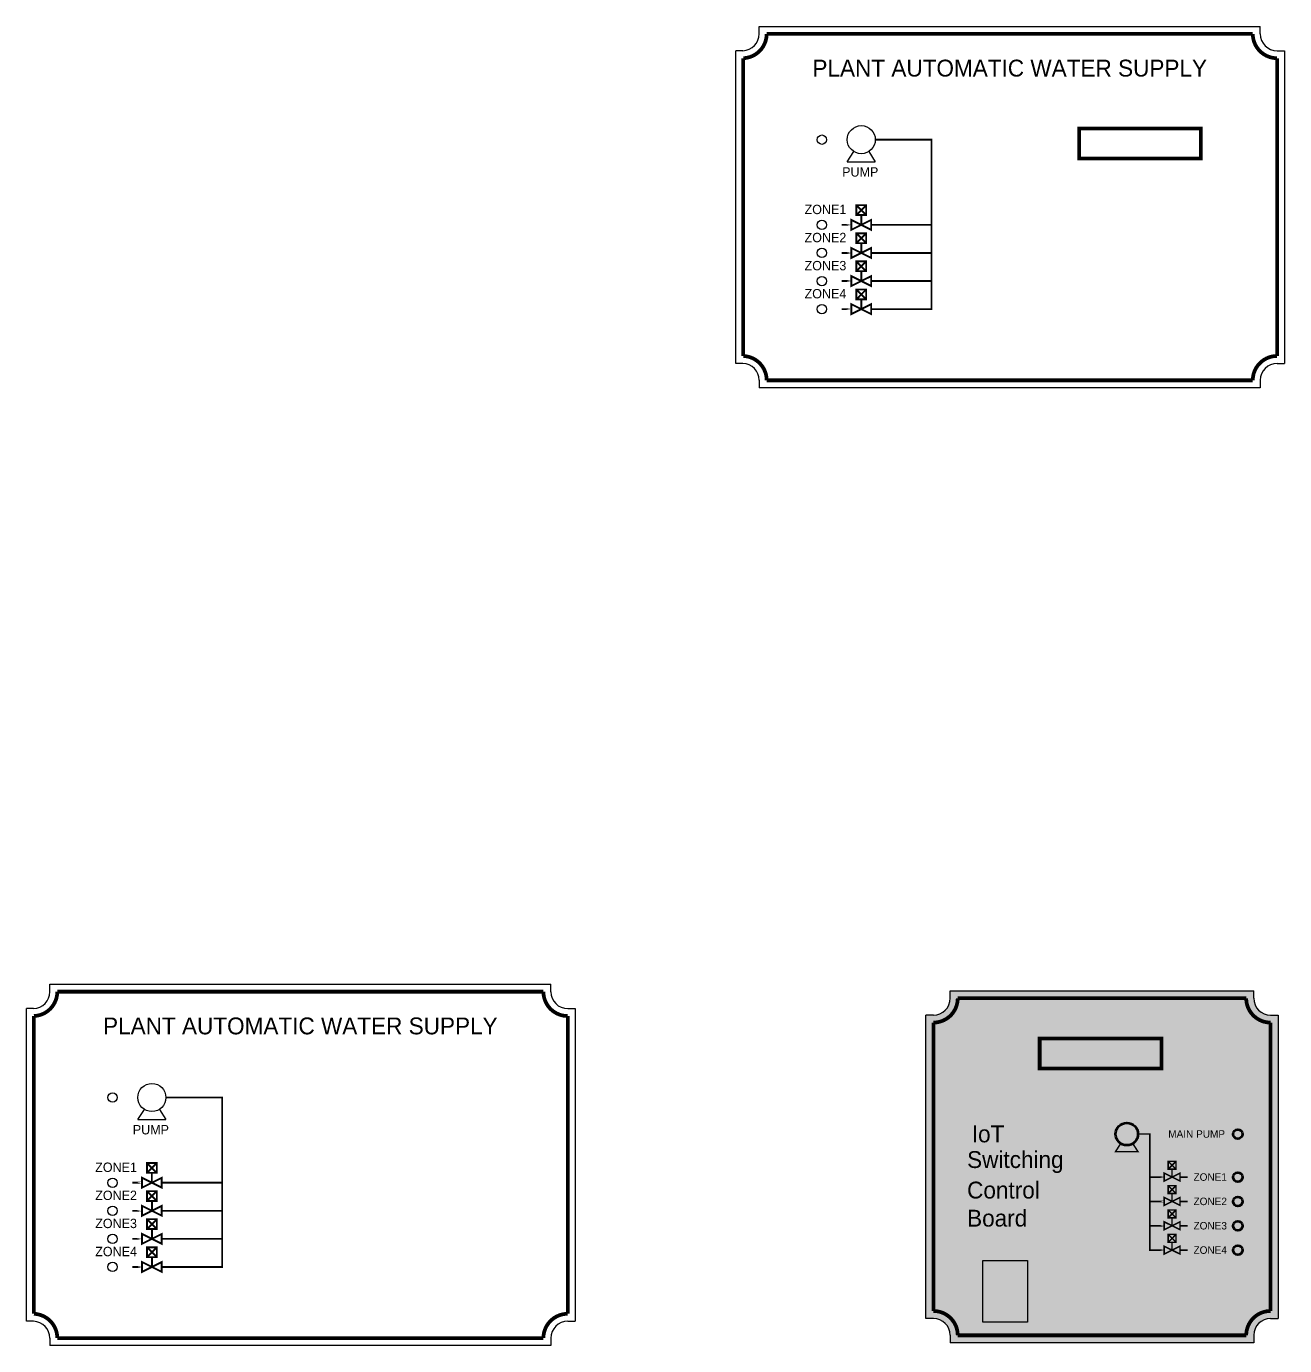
# Model space of a CAD drawing. Header units: millimetres. Extents: x -30 to 2653, y 637 to 1347.
# Drawn here: x -30 to 642, y 639 to 1343 of the extents above; entities that cross this region are included whole.
import ezdxf

# ---------------------------------------------------------------- set-up
doc = ezdxf.new("R2010")
doc.units = ezdxf.units.MM
doc.header["$LTSCALE"] = 0.5
for name, color, linetype in [('Background', 160, 'Continuous'), ('Boarder', 7, 'Continuous'), ('Cutout', 6, 'Continuous')]:
    doc.layers.add(name, color=color, linetype=linetype)
doc.styles.add('ATTR', font='romans.shx', dxfattribs={"width": 0.8, "height": 1.2})
doc.styles.add('style1', font='ARLRDBD.TTF')
picture_1 = doc.add_image_def('image1.png', size_in_pixel=(336, 466))

# ---------------------------------------------------------------- blocks, each defined once
blk = doc.blocks.new('ValveSymbol')
at = {"const_width": 1}
for points in [[(-2.62, 10.5), (2.62, 5.25)], [(-2.62, 5.25), (2.62, 10.5)], [(0, 0), (0, 5.25)], [(5.25, 0), (10.5, 0)]]:
    blk.add_lwpolyline(points, dxfattribs=at)
for points in [[(-2.62, 5.25), (-2.62, 10.5), (2.62, 10.5), (2.62, 5.25)], [(-5.25, 0), (-10.5, 0)], [(5.25, -2.62), (5.25, 2.62), (-5.25, -2.62), (-5.25, 2.62)]]:
    blk.add_lwpolyline(points, close=True, dxfattribs=at)
at = {"style": 'ATTR', "width": 0.8, "flags": 9}
blk.add_attdef('ESTCODE', (-10.5, 0), '', height=0.000042, dxfattribs=at)

msp = doc.modelspace()

# ---------------------------------------------------------------- hatches: boundary and pattern name
at = {"layer": 'Background'}
h = msp.add_hatch(color=256, dxfattribs=at)
h.paths.add_polyline_path([(625.1, 828.23), (463.1, 828.23), (463.1, 824.23, -0.414214), (454.1, 815.23), (450.1, 815.23), (450.1, 653.23), (454.1, 653.23, -0.414214), (463.1, 644.23), (463.1, 640.23), (625.1, 640.23), (625.1, 644.23, -0.414214), (634.1, 653.23), (638.1, 653.23), (638.1, 815.23), (634.1, 815.23, -0.414214), (625.1, 824.23)])
h.paths.add_polyline_path([(621.1, 824.23, 0.414214), (634.1, 811.23), (634.1, 657.23, 0.414214), (621.1, 644.23), (467.1, 644.23, 0.414214), (454.1, 657.23), (454.1, 811.23, 0.414214), (467.1, 824.23)], flags=16)
h.paths.add_polyline_path([(575.85, 802.73), (575.85, 786.73), (510.85, 786.73), (510.85, 802.73)], flags=0)
h.paths.add_polyline_path([(563.32, 751.73), (569.61, 751.73), (569.61, 728.73), (573.12, 728.73), (577.32, 728.73), (577.32, 730.83), (581.52, 728.73), (581.52, 732.93), (579.42, 732.93), (579.42, 737.13), (583.62, 737.13), (583.62, 732.93), (581.52, 732.93), (581.52, 728.73), (585.72, 730.83), (585.72, 726.63), (581.52, 728.73), (577.32, 726.63), (577.32, 728.73), (573.12, 728.73), (569.61, 728.73), (569.61, 715.73), (573.12, 715.73), (577.32, 715.73), (577.32, 717.83), (581.52, 715.73), (581.52, 719.93), (579.42, 719.93), (579.42, 724.13), (583.62, 724.13), (583.62, 719.93), (581.52, 719.93), (581.52, 715.73), (585.72, 717.83), (585.72, 713.63), (581.52, 715.73), (577.32, 713.63), (577.32, 715.73), (573.12, 715.73), (569.61, 715.73), (569.61, 702.73), (573.12, 702.73), (577.32, 702.73), (577.32, 704.83), (581.52, 702.73), (581.52, 706.93), (579.42, 706.93), (579.42, 711.13), (583.62, 711.13), (583.62, 706.93), (581.52, 706.93), (581.52, 702.73), (585.72, 704.83), (585.72, 700.63), (581.52, 702.73), (577.32, 700.63), (577.32, 702.73), (573.12, 702.73), (569.61, 702.73), (569.61, 689.73), (573.12, 689.73), (577.32, 689.73), (577.32, 691.83), (581.52, 689.73), (581.52, 693.93), (579.42, 693.93), (579.42, 698.13), (583.62, 698.13), (583.62, 693.93), (581.52, 693.93), (581.52, 689.73), (585.72, 691.83), (585.72, 687.63), (581.52, 689.73), (577.32, 687.63), (577.32, 689.73), (573.12, 689.73), (569.61, 689.73), (569.61, 751.73), (563.32, 751.73, -0.256394), (560.54, 746.67), (563.32, 742.31), (551.32, 742.31), (554.1, 746.67, -0.256394), (551.32, 751.73, -1)], flags=0)
h.paths.add_polyline_path([(619.1, 751.73, -1), (614.1, 751.73, -1)], flags=0)
h.paths.add_polyline_path([(619.1, 728.73, -1), (614.1, 728.73, -1)], flags=0)
h.paths.add_polyline_path([(619.1, 715.73, -1), (614.1, 715.73, -1)], flags=0)
h.paths.add_polyline_path([(619.1, 702.73, -1), (614.1, 702.73, -1)], flags=0)
h.paths.add_polyline_path([(619.1, 689.73, -1), (614.1, 689.73, -1)], flags=0)
h.paths.add_polyline_path([(468.9, 697.45), (510.24, 697.45), (510.24, 716.26), (468.9, 716.26)], flags=8)
h.paths.add_polyline_path([(469.24, 712.45), (518.43, 712.45), (518.43, 731.26), (469.24, 731.26)], flags=8)
h.paths.add_polyline_path([(469.19, 728.67), (533.07, 728.67), (533.07, 747.48), (469.19, 747.48)], flags=8)
h.paths.add_polyline_path([(471.31, 742.45), (494.88, 742.45), (494.88, 761.26), (471.31, 761.26)], flags=8)
h.paths.add_polyline_path([(578.09, 747.61), (611.97, 747.61), (611.97, 755.97), (578.09, 755.97)], flags=8)
h.paths.add_polyline_path([(591.94, 685.61), (612.94, 685.61), (612.94, 693.97), (591.94, 693.97)], flags=8)
h.paths.add_polyline_path([(591.94, 698.61), (612.94, 698.61), (612.94, 706.97), (591.94, 706.97)], flags=8)
h.paths.add_polyline_path([(591.94, 711.61), (612.94, 711.61), (612.94, 719.97), (591.94, 719.97)], flags=8)
h.paths.add_polyline_path([(591.94, 724.61), (612.94, 724.61), (612.94, 732.97), (591.94, 732.97)], flags=8)
h = msp.add_hatch(color=160, dxfattribs=at)
h.paths.add_polyline_path([(634.1, 811.23, -0.414214), (621.1, 824.23), (467.1, 824.23, -0.414214), (454.1, 811.23), (454.1, 657.23, -0.414214), (467.1, 644.23), (621.1, 644.23, -0.414214), (634.1, 657.23)])
h.paths.add_polyline_path([(510.85, 786.73), (510.85, 802.73), (575.85, 802.73), (575.85, 786.73)], flags=16)

# ---------------------------------------------------------------- linework, layer by layer
at = {"const_width": 0.8}
for points in [[(573.12, 689.73), (569.61, 689.73), (569.61, 751.73), (563.32, 751.73)], [(573.12, 728.73), (569.61, 728.73)], [(573.12, 715.73), (569.61, 715.73)], [(573.12, 702.73), (569.61, 702.73)]]:
    msp.add_lwpolyline(points, dxfattribs=at)
at = {"layer": 'Boarder'}
for p, q in [((361.1, 1343.23), (628.6, 1343.23)), ((361.1, 1339.23), (361.1, 1343.23)), ((628.6, 1339.23), (628.6, 1343.23)), ((348.6, 1163.23), (348.6, 1330.24)), ((352.44, 1330.24), (348.6, 1330.24)), ((637.6, 1330.23), (641.6, 1330.23)), ((641.6, 1330.23), (641.6, 1163.23)), ((408.1, 1270.95), (411.57, 1276.41)), ((419.62, 1276.41), (423.1, 1270.95)), ((408.1, 1270.95), (423.1, 1270.95)), ((352.44, 1163.23), (348.6, 1163.23)), ((637.6, 1163.23), (641.6, 1163.23)), ((361.1, 1154.23), (361.1, 1150.23)), ((628.6, 1150.23), (361.1, 1150.23)), ((628.6, 1154.23), (628.6, 1150.23)), ((-17.6, 831.73), (249.9, 831.73)), ((-17.6, 827.73), (-17.6, 831.73)), ((249.9, 827.73), (249.9, 831.73)), ((463.1, 828.23), (625.1, 828.23)), ((463.1, 824.23), (463.1, 828.23)), ((625.1, 824.23), (625.1, 828.23)), ((-30.1, 651.73), (-30.1, 818.74)), ((-26.25, 818.74), (-30.1, 818.74)), ((258.9, 818.73), (262.9, 818.73)), ((262.9, 818.73), (262.9, 651.73)), ((450.1, 653.23), (450.1, 815.23)), ((454.1, 815.23), (450.1, 815.23)), ((634.1, 815.23), (638.1, 815.23)), ((638.1, 815.23), (638.1, 653.23)), ((29.4, 759.45), (32.88, 764.91)), ((40.93, 764.91), (44.4, 759.45)), ((29.4, 759.45), (44.4, 759.45)), ((-26.25, 651.73), (-30.1, 651.73)), ((258.9, 651.73), (262.9, 651.73)), ((454.1, 653.23), (450.1, 653.23)), ((634.1, 653.23), (638.1, 653.23)), ((-17.6, 642.73), (-17.6, 638.73)), ((249.9, 642.73), (249.9, 638.73)), ((463.1, 644.23), (463.1, 640.23)), ((625.1, 644.23), (625.1, 640.23)), ((249.9, 638.73), (-17.6, 638.73)), ((625.1, 640.23), (463.1, 640.23))]:
    msp.add_line(p, q, dxfattribs=at)
at = {"layer": 'Boarder', "const_width": 2}
for points in [[(365.1, 1339.23), (624.6, 1339.23, 0.414214), (637.6, 1326.23), (637.6, 1167.23, 0.414214), (624.6, 1154.23), (365.1, 1154.23, 0.40299), (352.6, 1167.22), (352.6, 1326.24, 0.40299)], [(-13.6, 827.73), (245.9, 827.73, 0.414214), (258.9, 814.73), (258.9, 655.73, 0.414214), (245.9, 642.73), (-13.6, 642.73, 0.40299), (-26.1, 655.72), (-26.1, 814.74, 0.40299)], [(467.1, 824.23), (621.1, 824.23, 0.414214), (634.1, 811.23), (634.1, 657.23, 0.414214), (621.1, 644.23), (467.1, 644.23, 0.414214), (454.1, 657.23), (454.1, 811.23, 0.414214)]]:
    msp.add_lwpolyline(points, format="xyb", close=True, dxfattribs=at)
for points in [[(531.9, 1288.73), (596.9, 1288.73), (596.9, 1272.73), (531.9, 1272.73)], [(510.85, 802.73), (575.85, 802.73), (575.85, 786.73), (510.85, 786.73)]]:
    msp.add_lwpolyline(points, close=True, dxfattribs=at)
at = {"layer": 'Boarder'}
for points, const_width in [([(423.1, 1282.73), (453.1, 1282.73), (453.1, 1192.23), (426.1, 1192.23)], 1), ([(426.1, 1237.23), (453.1, 1237.23)], 1), ([(426.1, 1222.23), (453.1, 1222.23)], 1), ([(426.1, 1207.23), (453.1, 1207.23)], 1), ([(44.4, 771.23), (74.4, 771.23), (74.4, 680.73), (47.41, 680.73)], 1), ([(560.54, 746.67), (563.32, 742.31), (551.32, 742.31), (554.1, 746.67)], 0.8), ([(47.4, 725.73), (74.4, 725.73)], 1), ([(47.41, 710.73), (74.4, 710.73)], 1), ([(47.41, 695.73), (74.4, 695.73)], 1)]:
    msp.add_lwpolyline(points, dxfattribs=dict(at, const_width=const_width))
at = {"layer": 'Boarder', "lineweight": 30}
for centre in [(415.6, 1282.73), (36.9, 771.23)]:
    msp.add_circle(centre, 7.5, dxfattribs=at)
at = {"layer": 'Boarder', "lineweight": 80}
msp.add_circle((557.32, 751.73), 6, dxfattribs=at)
at = {"layer": 'Boarder'}
for centre, start, end in [((352.1, 1339.23), 272.20423, 0), ((637.6, 1339.23), 180, 270), ((352.1, 1154.23), 0, 87.79577), ((637.6, 1154.23), 90, 180), ((-26.6, 827.73), 272.20423, 0), ((258.9, 827.73), 180, 270), ((454.1, 824.23), 270, 0), ((634.1, 824.23), 180, 270), ((-26.6, 642.73), 0, 87.79577), ((258.9, 642.73), 90, 180), ((454.1, 644.23), 0, 90), ((634.1, 644.23), 90, 180)]:
    msp.add_arc(centre, 9, start, end, dxfattribs=at)
at = {"layer": 'Cutout'}
for centre in [(394.6, 1282.73), (394.6, 1237.23), (394.6, 1222.23), (394.6, 1207.23), (394.6, 1192.23), (15.9, 771.23), (15.9, 725.73), (15.91, 710.73), (15.91, 695.73), (15.91, 680.73)]:
    msp.add_circle(centre, 2.5, dxfattribs=at)
at = {"layer": 'Cutout', "color": 7, "lineweight": 80}
for centre in [(616.6, 751.73), (616.6, 728.73), (616.6, 715.73), (616.6, 702.73), (616.6, 689.73)]:
    msp.add_circle(centre, 2.5, dxfattribs=at)

# ---------------------------------------------------------------- block references
at = {"layer": 'Boarder'}
for p in [(415.6, 1237.23), (415.6, 1222.23), (415.6, 1207.23), (415.6, 1192.23), (36.9, 725.73), (36.91, 710.73), (36.91, 695.73), (36.91, 680.73)]:
    msp.add_blockref('ValveSymbol', p, dxfattribs=at)
at = {"layer": 'Boarder', "xscale": 0.8, "yscale": 0.8, "zscale": 0.8}
for p in [(581.52, 728.73), (581.52, 715.73), (581.52, 702.73), (581.52, 689.73)]:
    msp.add_blockref('ValveSymbol', p, dxfattribs=at)

# ---------------------------------------------------------------- texts
at = {"layer": 'Boarder', "lineweight": 50, "char_height": 9, "attachment_point": 5, "style": 'style1'}
for insert in [(494.85, 1320.89), (116.15, 809.39)]:
    msp.add_mtext_dynamic_manual_height_columns('PLANT AUTOMATIC WATER SUPPLY', width=227.0615, gutter_width=25, heights=[0], dxfattribs=dict(at, insert=insert))
at = {"layer": 'Boarder', "lineweight": 30, "style": 'style1'}
for s, width, insert, char_height, attachment_point in [('PUMP', 20.9802, (405.39, 1268.02), 5, 1), ('ZONE1', 20.9802, (385.32, 1247.98), 5, 1), ('ZONE2', 20.9802, (385.33, 1232.98), 5, 1), ('ZONE3', 20.9802, (385.33, 1217.98), 5, 1), ('ZONE4', 20.9802, (385.33, 1202.98), 5, 1), ('PUMP', 20.9802, (26.7, 756.53), 5, 1), ('{\\C30;I}oT', 50.4225, (474.6, 751.73), 9, 4), ('{\\C30;S}witching', 50.4225, (472.1, 736.73), 9, 4), ('ZONE1', 20.9802, (6.63, 736.49), 5, 1), ('{\\C30;C}ontrol', 50.4225, (472.1, 721.73), 9, 4), ('ZONE2', 20.9802, (6.64, 721.49), 5, 1), ('{\\C30;B}oard', 50.4225, (472.1, 706.73), 9, 4), ('ZONE3', 20.9802, (6.64, 706.49), 5, 1), ('ZONE4', 20.9802, (6.64, 691.49), 5, 1)]:
    msp.add_mtext_dynamic_manual_height_columns(s, width=width, gutter_width=25, heights=[0], dxfattribs=dict(at, insert=insert, char_height=char_height, attachment_point=attachment_point))
at = {"layer": 'Boarder', "color": 30, "lineweight": 30, "char_height": 4, "attachment_point": 4, "style": 'style1'}
for s, width, insert in [('MAIN PUMP', 33.3682, (579.48, 751.73)), ('ZONE1', 20.9802, (592.97, 728.73)), ('ZONE2', 20.9802, (592.97, 715.73)), ('ZONE3', 20.9802, (592.97, 702.73)), ('ZONE4', 20.9802, (592.97, 689.73))]:
    msp.add_mtext_dynamic_manual_height_columns(s, width=width, gutter_width=25, heights=[0], dxfattribs=dict(at, insert=insert))

# ---------------------------------------------------------------- pictures from other files: only their frames are drawn
image = msp.add_image(picture_1, insert=(480.56, 651.34), size_in_units=(23.7, 32.87))
image.dxf.flags = 15

doc.saveas('drawing.dxf')
